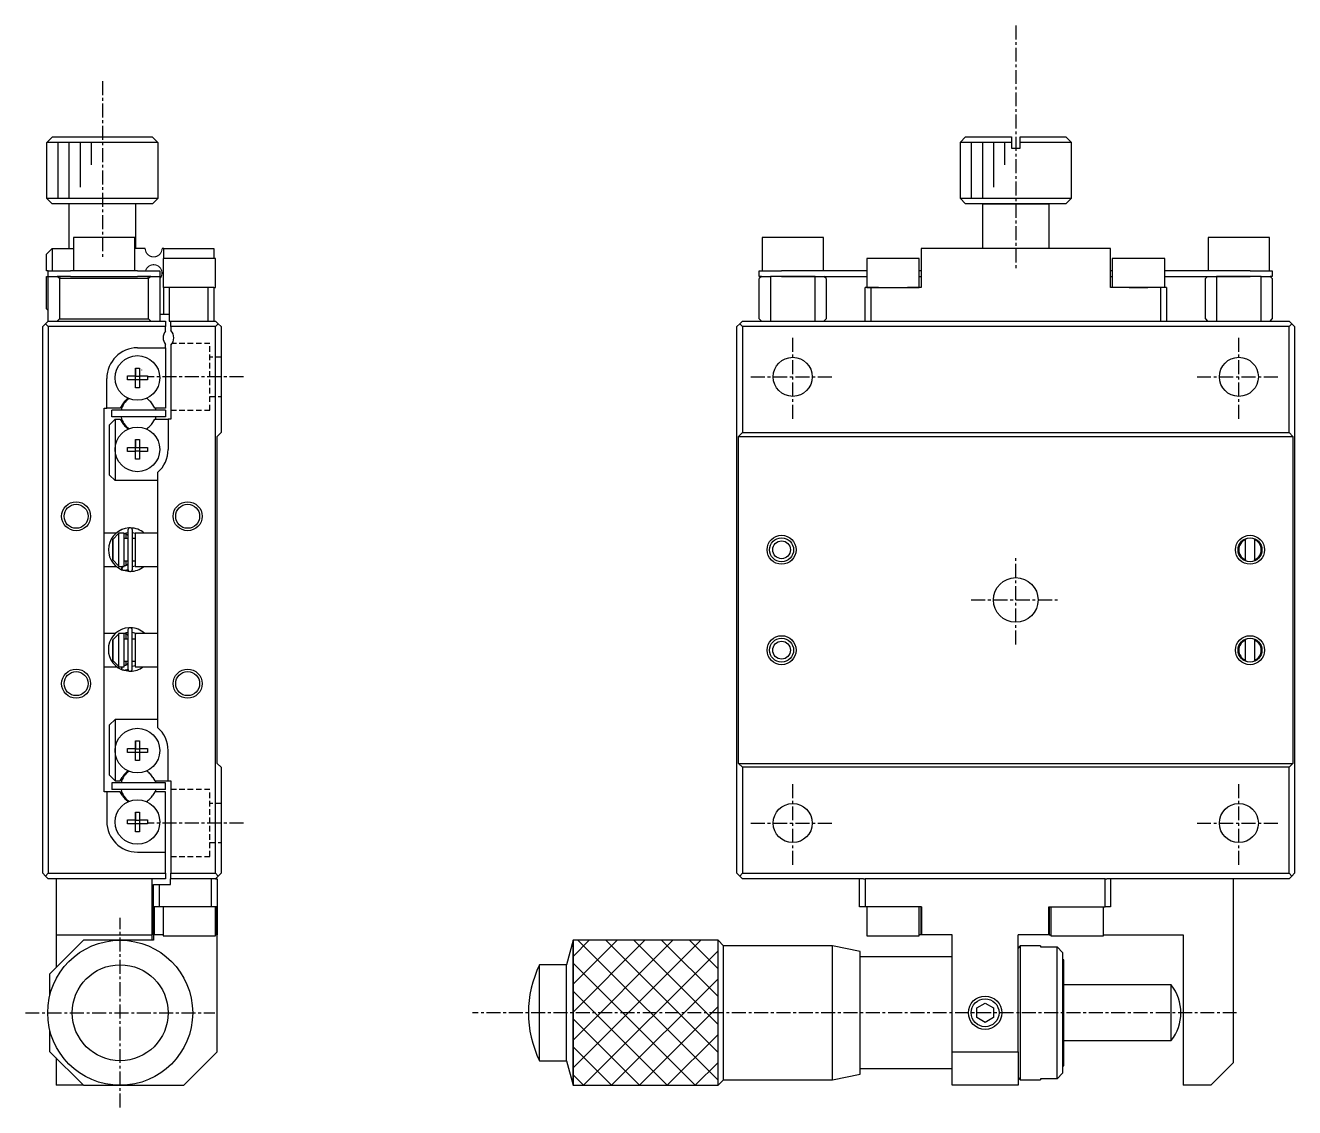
# Model space of a CAD drawing. Extents: x 10 to 350, y 10 to 236.
# Drawn here: x 236.5 to 350.3, y 105.5 to 202.5 of the extents above; entities that cross this region are included whole.
import ezdxf

# ---------------------------------------------------------------- set-up
doc = ezdxf.new("R2010")
doc.units = 0
doc.linetypes.add('CENTER', pattern=[2, 1.25, -0.25, 0.25, -0.25])
doc.linetypes.add('DASHED', pattern=[0.75, 0.5, -0.25])
doc.layers.get('0').update_dxf_attribs({"linetype": 'CONTINUOUS'})
doc.layers.add('CENTER', color=1, linetype='CENTER')

msp = doc.modelspace()

# ---------------------------------------------------------------- linework, layer by layer
at = {"color": 7, "linetype": 'CONTINUOUS'}
for p, q in [((238.366026, 192), (238.867813, 192.5)), ((238.867813, 192.5), (247.832187, 192.5)), ((247.832187, 192.5), (248.333974, 192)), ((320.755074, 192.5), (320.255074, 192)), ((320.755074, 192.5), (324.855074, 192.5)), ((324.855074, 192.5), (324.855074, 192)), ((325.655074, 192), (325.655074, 192.5)), ((325.655074, 192.5), (329.755074, 192.5)), ((330.255074, 192), (329.755074, 192.5)), ((238.35, 191.5), (238.366026, 191.5)), ((238.35, 191.5), (238.35, 187)), ((248.333974, 192), (238.366026, 192)), ((238.366026, 191.5), (238.366026, 192)), ((248.333974, 192), (248.333974, 191.5)), ((248.333974, 191.5), (248.35, 191.5)), ((248.35, 187), (248.35, 191.5)), ((320.255074, 192), (320.255074, 187)), ((324.855074, 192), (320.255074, 192)), ((324.855074, 192), (324.855074, 191.5)), ((324.855074, 191.5), (325.655074, 191.5)), ((325.655074, 191.5), (325.655074, 192)), ((330.255074, 192), (325.655074, 192)), ((330.255074, 187), (330.255074, 192)), ((238.35, 187), (248.35, 187)), ((238.35, 187), (238.85, 186.5)), ((247.85, 186.5), (248.35, 187)), ((320.255074, 187), (325.255074, 187)), ((320.255074, 187), (320.755074, 186.5)), ((325.255074, 187), (330.255074, 187)), ((329.755074, 186.5), (330.255074, 187)), ((247.85, 186.5), (238.85, 186.5)), ((240.35, 186.5), (240.35, 182.5)), ((246.35, 182.5), (246.35, 186.5)), ((322.255074, 186.5), (320.755074, 186.5)), ((325.255074, 186.5), (320.755074, 186.5)), ((328.255074, 186.5), (322.255074, 186.5)), ((322.255074, 186.5), (325.255074, 186.5)), ((322.255074, 186.5), (322.255074, 182.5)), ((329.755074, 186.5), (325.255074, 186.5)), ((325.255074, 186.5), (328.255074, 186.5)), ((329.755074, 186.5), (328.255074, 186.5)), ((328.255074, 182.5), (328.255074, 186.5)), ((246.25, 183.5), (240.75, 183.5)), ((240.75, 183.5), (240.75, 180.5)), ((246.25, 180.5), (246.25, 183.5)), ((305.255074, 183.5), (302.505074, 183.5)), ((302.505074, 183.5), (302.505074, 180.5)), ((308.005074, 183.5), (305.255074, 183.5)), ((308.005074, 180.5), (308.005074, 183.5)), ((345.255074, 183.5), (342.505074, 183.5)), ((342.505074, 183.5), (342.505074, 180.5)), ((348.005074, 183.5), (345.255074, 183.5)), ((348.005074, 180.5), (348.005074, 183.5)), ((238.85, 182.5), (238.35, 182)), ((238.85, 182.5), (238.85, 180.5)), ((238.85, 182.5), (240.75, 182.5)), ((247.2, 182.5), (246.25, 182.5)), ((248.85, 182.5), (248.7, 182.5)), ((248.85, 182.5), (253.35, 182.5)), ((248.85, 181.6), (248.85, 182.5)), ((253.35, 182.5), (253.35, 181.6)), ((324.005074, 182.5), (316.755074, 182.5)), ((316.755074, 182.5), (316.755074, 179)), ((326.505074, 182.5), (324.005074, 182.5)), ((333.755074, 182.5), (326.505074, 182.5)), ((333.755074, 179), (333.755074, 182.5)), ((238.35, 180.5), (238.35, 182)), ((253.5, 181.6), (248.8, 181.6)), ((248.8, 181.6), (248.8, 179)), ((253.5, 179), (253.5, 181.6)), ((314.255074, 181.6), (311.905074, 181.6)), ((311.905074, 181.6), (311.905074, 179)), ((316.605074, 181.6), (314.255074, 181.6)), ((316.605074, 179), (316.605074, 181.6)), ((336.255074, 181.6), (333.905074, 181.6)), ((333.905074, 181.6), (333.905074, 179)), ((338.605074, 181.6), (336.255074, 181.6)), ((338.605074, 179), (338.605074, 181.6)), ((238.5, 180.5), (238.35, 180.5)), ((238.35, 177.1), (238.35, 180)), ((238.35, 180), (238.5, 180)), ((238.5, 180), (238.5, 180.5)), ((238.5, 180.5), (240.5, 180.5)), ((238.5, 176), (238.5, 180)), ((238.5, 180), (239.3, 180)), ((239.5, 179.8), (239.3, 180)), ((239.3, 180), (239.62822, 180)), ((239.62822, 180), (239.3, 180)), ((240.5, 180), (239.62822, 180)), ((246.5, 180.5), (240.5, 180.5)), ((240.5, 180), (246.5, 180)), ((246.5, 180.5), (248.5, 180.5)), ((247.37178, 180), (246.5, 180)), ((247.7, 180), (247.37178, 180)), ((247.37178, 180), (247.7, 180)), ((247.7, 180), (247.5, 179.8)), ((247.7, 180), (248.5, 180)), ((248.5, 180.5), (248.5, 180)), ((248.5, 180), (248.5, 176)), ((302.255074, 180), (302.255074, 180.5)), ((302.255074, 180.5), (304.255074, 180.5)), ((302.455074, 180), (302.255074, 179.8)), ((302.455074, 180), (302.255074, 180)), ((302.455074, 180), (303.255074, 180)), ((303.255074, 180), (303.255074, 176)), ((304.255074, 180), (303.255074, 180)), ((304.255074, 180), (303.255074, 180)), ((311.905074, 180.5), (304.255074, 180.5)), ((307.255074, 180), (304.255074, 180)), ((304.255074, 180), (307.255074, 180)), ((307.255074, 176), (307.255074, 180)), ((307.255074, 180), (311.905074, 180)), ((308.255074, 179.8), (308.055074, 180)), ((316.755074, 180.5), (316.605074, 180.5)), ((316.605074, 180), (316.755074, 180)), ((333.905074, 180.5), (333.755074, 180.5)), ((333.755074, 180), (333.905074, 180)), ((346.255074, 180.5), (338.605074, 180.5)), ((338.605074, 180), (343.255074, 180)), ((342.455074, 180), (342.255074, 179.8)), ((343.255074, 180), (343.255074, 176)), ((346.255074, 180), (343.255074, 180)), ((343.255074, 180), (346.255074, 180)), ((346.255074, 180.5), (348.255074, 180.5)), ((347.255074, 180), (346.255074, 180)), ((347.255074, 180), (346.255074, 180)), ((347.255074, 176), (347.255074, 180)), ((347.255074, 180), (348.055074, 180)), ((348.255074, 179.8), (348.055074, 180)), ((348.255074, 180), (348.055074, 180)), ((348.255074, 180.5), (348.255074, 180)), ((239.5, 179.8), (239.5, 176.2)), ((247.5, 179.8), (239.5, 179.8)), ((247.5, 176.2), (247.5, 179.8)), ((248.8, 179), (248.85, 179)), ((248.85, 176.6), (248.85, 179)), ((249.35, 179), (248.85, 179)), ((249.35, 179), (249.35, 176.6)), ((252.85, 179), (249.35, 179)), ((252.85, 176), (252.85, 179)), ((253.35, 179), (252.85, 179)), ((253.35, 179), (253.5, 179)), ((253.35, 179), (253.35, 176)), ((302.255074, 176.2), (302.255074, 179.8)), ((308.255074, 179.8), (308.255074, 176.2)), ((311.755074, 176), (311.755074, 179)), ((312.255074, 179), (311.755074, 179)), ((311.905074, 179), (316.605074, 179)), ((312.255074, 179), (312.255074, 176)), ((312.955074, 179), (312.255074, 179)), ((314.255074, 179), (315.08121, 179)), ((316.755074, 179), (315.555074, 179)), ((338.605074, 179), (333.755074, 179)), ((335.428938, 179), (336.255074, 179)), ((336.255074, 179), (337.08121, 179)), ((338.255074, 179), (337.555074, 179)), ((338.255074, 176), (338.255074, 179)), ((338.755074, 179), (338.255074, 179)), ((338.755074, 179), (338.755074, 176)), ((342.255074, 176.2), (342.255074, 179.8)), ((348.255074, 179.8), (348.255074, 176.2)), ((238.35, 177.1), (238.5, 176.95)), ((248.85, 176.6), (248.5, 176.6)), ((249.35, 176.6), (248.85, 176.6)), ((249.35, 176.6), (249.35, 176)), ((238.25, 175.75), (238, 175.5)), ((238, 126.5), (238, 175.5)), ((238.25, 175.75), (238.5, 176)), ((238.5, 175.5), (238.25, 175.75)), ((238.5, 176), (249, 176)), ((249, 175.5), (238.5, 175.5)), ((238.5, 175.5), (238.5, 126.5)), ((239.3, 176), (239.5, 176.2)), ((239.5, 176.2), (247.5, 176.2)), ((247.5, 176.2), (247.7, 176)), ((249, 176), (249, 175.5)), ((249, 175.1), (249, 175.5)), ((249.35, 176), (249.5, 176)), ((249.5, 176), (253.5, 176)), ((249.5, 175.5), (249.5, 176)), ((249.5, 175.5), (249.5, 175.161438)), ((253.5, 175.5), (249.5, 175.5)), ((253.5, 176), (253.75, 175.75)), ((253.75, 175.75), (253.5, 175.5)), ((253.5, 126.5), (253.5, 175.5)), ((254, 175.5), (253.75, 175.75)), ((254, 175.5), (254, 166)), ((300.505074, 175.75), (300.255074, 175.5)), ((300.255074, 126.5), (300.255074, 175.5)), ((300.755074, 176), (300.505074, 175.75)), ((300.755074, 175.5), (300.505074, 175.75)), ((300.755074, 176), (349.755074, 176)), ((300.755074, 175.5), (300.755074, 166)), ((349.755074, 175.5), (300.755074, 175.5)), ((302.255074, 176.2), (302.455074, 176)), ((308.055074, 176), (308.255074, 176.2)), ((342.255074, 176.2), (342.455074, 176)), ((348.055074, 176), (348.255074, 176.2)), ((350.005074, 175.75), (349.755074, 176)), ((350.005074, 175.75), (349.755074, 175.5)), ((349.755074, 166), (349.755074, 175.5)), ((350.255074, 175.5), (350.005074, 175.75)), ((350.255074, 175.5), (350.255074, 126.5)), ((246.5, 173.6), (249, 173.6)), ((249, 173.6), (249, 173.9)), ((249, 173.6), (249, 168.2)), ((249.5, 173.838562), (249.5, 167.2)), ((243.75, 168.2), (243.75, 170.85)), ((245.613639, 170.72), (245.613639, 171.08)), ((245.613639, 171.08), (246.32, 171.08)), ((246.32, 170.72), (245.613639, 170.72)), ((246.32, 171.786361), (246.68, 171.786361)), ((246.32, 171.08), (246.32, 171.786361)), ((246.32, 171.786361), (246.32, 171.08)), ((246.330372, 171.069628), (246.32, 171.08)), ((246.330372, 170.730372), (246.32, 170.72)), ((246.32, 170.013639), (246.32, 170.72)), ((246.32, 170.013639), (246.32, 170.72)), ((246.330372, 171.069628), (246.669628, 171.069628)), ((246.330372, 170.730372), (246.330372, 171.069628)), ((246.669628, 170.730372), (246.330372, 170.730372)), ((246.669628, 171.069628), (246.68, 171.08)), ((246.669628, 171.069628), (246.669628, 170.730372)), ((246.669628, 170.730372), (246.68, 170.72)), ((246.68, 171.786361), (246.68, 171.08)), ((246.68, 171.08), (247.386361, 171.08)), ((246.68, 170.72), (246.68, 170.013639)), ((247.386361, 170.72), (246.68, 170.72)), ((247.386361, 171.08), (247.386361, 170.72)), ((246.68, 170.013639), (246.32, 170.013639)), ((245.125185, 168.49375), (244.955588, 168.2)), ((248.044412, 168.2), (247.874815, 168.49375)), ((243.5, 168.2), (243.75, 168.2)), ((243.5, 166), (243.5, 168.2)), ((244.955588, 168.2), (243.75, 168.2)), ((244.2, 167.4), (244.2, 168)), ((249, 168), (244.2, 168)), ((249, 167.4), (244.2, 167.4)), ((249, 168.2), (248.044412, 168.2)), ((249, 168), (249, 167.4)), ((244, 166.7), (244.5, 167.2)), ((244, 162.2), (244, 166.7)), ((244.5, 167.2), (244.5, 164.5)), ((244.5, 167.2), (244.955588, 167.2)), ((244.955588, 167.2), (245.125185, 166.90625)), ((247.874815, 166.90625), (248.044412, 167.2)), ((248.044412, 167.2), (249.25, 167.2)), ((249.25, 167.2), (249.25, 164.5)), ((249.5, 167.2), (249.25, 167.2)), ((243.5, 133.8), (243.5, 166)), ((246.32, 165.386361), (246.68, 165.386361)), ((246.32, 164.68), (246.32, 165.386361)), ((246.32, 165.386361), (246.32, 164.68)), ((246.68, 165.386361), (246.68, 164.68)), ((253.65, 165.65), (254, 166)), ((253.65, 136.35), (253.65, 165.65)), ((300.405074, 165.65), (300.755074, 166)), ((300.405074, 136.35), (300.405074, 165.65)), ((300.405074, 165.65), (350.105074, 165.65)), ((300.755074, 166), (349.755074, 166)), ((349.755074, 166), (350.105074, 165.65)), ((350.105074, 165.65), (350.105074, 136.35)), ((244.5, 164.5), (244.5, 161.7)), ((245.613639, 164.32), (245.613639, 164.68)), ((245.613639, 164.68), (246.32, 164.68)), ((246.32, 164.32), (245.613639, 164.32)), ((246.330372, 164.669628), (246.32, 164.68)), ((246.330372, 164.330372), (246.32, 164.32)), ((246.32, 163.613639), (246.32, 164.32)), ((246.32, 163.613639), (246.32, 164.32)), ((246.330372, 164.669628), (246.669628, 164.669628)), ((246.330372, 164.330372), (246.330372, 164.669628)), ((246.669628, 164.330372), (246.330372, 164.330372)), ((246.669628, 164.669628), (246.68, 164.68)), ((246.669628, 164.669628), (246.669628, 164.330372)), ((246.669628, 164.330372), (246.68, 164.32)), ((246.68, 164.68), (247.386361, 164.68)), ((246.68, 164.32), (246.68, 163.613639)), ((247.386361, 164.32), (246.68, 164.32)), ((247.386361, 164.68), (247.386361, 164.32)), ((246.68, 163.613639), (246.32, 163.613639)), ((244.5, 161.7), (244, 162.2)), ((248.3, 161.7), (244.5, 161.7)), ((248.3, 162.420938), (248.3, 139.579062)), ((245.081276, 157.300011), (245.071022, 157.295589)), ((245.133503, 157.320889), (245.080836, 157.300863)), ((245.64785, 157.258046), (245.64785, 153.758046)), ((245.82591, 157.45682), (245.725286, 157.453193)), ((246.04785, 153.758046), (246.04785, 157.258046)), ((244.593875, 157), (243.5, 157)), ((244.3, 156.416515), (244.8, 156.945683)), ((244.3, 154.583485), (244.3, 156.416515)), ((244.3, 156.416515), (244.3, 154.583485)), ((244.594713, 157), (244.594607, 157)), ((244.595061, 157), (244.594958, 157)), ((244.8, 157), (244.8, 156.945683)), ((245.3, 157), (244.8, 157)), ((244.8, 156.945683), (244.8, 154.054317)), ((245.29982, 156.9586), (245.647848, 157.046046)), ((245.299986, 156.951748), (245.309771, 156.953375)), ((245.3, 154), (245.3, 157)), ((245.64785, 156.5), (245.3, 156.5)), ((245.309771, 156.953375), (245.324492, 156.955181)), ((245.324492, 156.955181), (245.33929, 156.956234)), ((245.33929, 156.956234), (245.354125, 156.956529)), ((245.354125, 156.956529), (245.368959, 156.956065)), ((245.368959, 156.956065), (245.383752, 156.954845)), ((245.383752, 156.954845), (245.398464, 156.95287)), ((245.398464, 156.95287), (245.413057, 156.950146)), ((245.413057, 156.950146), (245.427492, 156.946682)), ((245.427492, 156.946682), (245.441731, 156.942488)), ((245.441731, 156.942488), (245.455738, 156.937575)), ((245.455738, 156.937575), (245.469476, 156.931959)), ((245.469476, 156.931959), (245.48291, 156.925654)), ((245.48291, 156.925654), (245.496006, 156.91868)), ((245.496006, 156.91868), (245.508731, 156.911056)), ((245.5, 156.5), (245.5, 156.91675)), ((245.508731, 156.911056), (245.521054, 156.902803)), ((245.521054, 156.902803), (245.532945, 156.893943)), ((245.532945, 156.893943), (245.544375, 156.884502)), ((245.544375, 156.884502), (245.555316, 156.874505)), ((245.555316, 156.874505), (245.565744, 156.863978)), ((245.565744, 156.863978), (245.575634, 156.852949)), ((245.575634, 156.852949), (245.584964, 156.841446)), ((245.584964, 156.841446), (245.593711, 156.8295)), ((245.593711, 156.8295), (245.601858, 156.81714)), ((245.601858, 156.81714), (245.609386, 156.804398)), ((245.609386, 156.804398), (245.616278, 156.791305)), ((245.616278, 156.791305), (245.622521, 156.777893)), ((245.622521, 156.777893), (245.628099, 156.764195)), ((245.628099, 156.764195), (245.633003, 156.750245)), ((245.633003, 156.750245), (245.63722, 156.736075)), ((245.63722, 156.736075), (245.640744, 156.721719)), ((245.640744, 156.721719), (245.643566, 156.707212)), ((245.643566, 156.707212), (245.64568, 156.692588)), ((245.64568, 156.692588), (245.647084, 156.677881)), ((245.647084, 156.677881), (245.647773, 156.663126)), ((245.647773, 156.663126), (245.64785, 156.656435)), ((246.3, 156.5), (246.04785, 156.5)), ((246.047852, 157.045727), (246.300113, 156.991421)), ((246.3, 157), (246.3, 156.5)), ((246.3, 157), (246.3, 154)), ((248.3, 157), (246.3, 157)), ((246.3, 156.5), (246.3, 154.5)), ((246.3, 156.5), (246.3, 154.5)), ((345.855074, 156.498389), (345.855074, 156.416515)), ((345.855074, 154.583485), (345.855074, 156.416515)), ((346.655074, 156.416515), (346.655074, 156.498389)), ((346.655074, 156.416515), (346.655074, 154.583485)), ((243.5, 154), (244.61334, 154)), ((244.8, 154.054317), (244.3, 154.583485)), ((244.8, 154.054317), (244.8, 154)), ((244.8, 154), (245.3, 154)), ((245.071964, 153.720038), (245.141641, 153.948326)), ((245.077502, 153.731062), (245.077295, 153.725665)), ((245.077295, 153.725665), (245.077596, 153.72134)), ((245.078215, 153.737495), (245.077502, 153.731062)), ((245.077596, 153.72134), (245.07806, 153.719125)), ((245.07806, 153.719125), (245.080836, 153.71523)), ((245.079429, 153.744927), (245.078215, 153.737495)), ((245.081137, 153.75331), (245.079429, 153.744927)), ((245.080836, 153.71523), (245.111226, 153.703076)), ((245.083329, 153.762594), (245.081137, 153.75331)), ((245.085992, 153.77272), (245.083329, 153.762594)), ((245.089107, 153.783627), (245.085992, 153.77272)), ((245.092657, 153.795247), (245.089107, 153.783627)), ((245.09662, 153.807508), (245.092657, 153.795247)), ((245.100971, 153.820335), (245.09662, 153.807508)), ((245.105682, 153.833648), (245.100971, 153.820335)), ((245.110726, 153.847365), (245.105682, 153.833648)), ((245.116071, 153.861401), (245.110726, 153.847365)), ((245.111226, 153.703076), (245.143887, 153.691823)), ((245.121684, 153.875671), (245.116071, 153.861401)), ((245.12753, 153.890085), (245.121684, 153.875671)), ((245.133573, 153.904556), (245.12753, 153.890085)), ((245.132831, 153.694965), (245.820526, 153.559366)), ((245.139776, 153.918992), (245.133573, 153.904556)), ((245.146101, 153.933306), (245.139776, 153.918992)), ((245.141641, 153.948326), (245.167079, 154.000012)), ((245.143887, 153.691823), (245.17706, 153.682218)), ((245.152508, 153.947409), (245.146101, 153.933306)), ((245.158958, 153.961214), (245.152508, 153.947409)), ((245.165412, 153.974635), (245.158958, 153.961214)), ((245.171828, 153.987591), (245.165412, 153.974635)), ((245.178169, 154), (245.171828, 153.987591)), ((245.17706, 153.682218), (245.210661, 153.674284)), ((245.210661, 153.674284), (245.244608, 153.66804)), ((245.244608, 153.66804), (245.278819, 153.663501)), ((245.278819, 153.663501), (245.313209, 153.660677)), ((245.303514, 154.063718), (245.299988, 154.064344)), ((245.3, 154.5), (245.64785, 154.5)), ((245.318204, 154.06159), (245.303514, 154.063718)), ((245.313209, 153.660677), (245.347695, 153.659576)), ((245.332982, 154.060215), (245.318204, 154.06159)), ((245.347807, 154.059597), (245.332982, 154.060215)), ((245.347695, 153.659576), (245.382191, 153.660199)), ((245.362643, 154.059737), (245.347807, 154.059597)), ((245.377448, 154.060635), (245.362643, 154.059737)), ((245.392184, 154.062287), (245.377448, 154.060635)), ((245.382191, 153.660199), (245.416614, 153.662545)), ((245.406812, 154.064687), (245.392184, 154.062287)), ((245.421294, 154.067828), (245.406812, 154.064687)), ((245.416614, 153.662545), (245.45088, 153.666608)), ((245.435594, 154.071701), (245.421294, 154.067828)), ((245.449673, 154.076292), (245.435594, 154.071701)), ((245.463496, 154.08159), (245.449673, 154.076292)), ((245.45088, 153.666608), (245.484904, 153.672378)), ((245.47703, 154.087577), (245.463496, 154.08159)), ((245.490239, 154.094237), (245.47703, 154.087577)), ((245.484904, 153.672378), (245.518605, 153.679842)), ((245.503093, 154.101551), (245.490239, 154.094237)), ((245.5, 154.099781), (245.5, 154.5)), ((245.515559, 154.109499), (245.503093, 154.101551)), ((245.527608, 154.118058), (245.515559, 154.109499)), ((245.518605, 153.679842), (245.551899, 153.68898)), ((245.539211, 154.127206), (245.527608, 154.118058)), ((245.550342, 154.136918), (245.539211, 154.127206)), ((245.560974, 154.147169), (245.550342, 154.136918)), ((245.551899, 153.68898), (245.584704, 153.699772)), ((245.571083, 154.157932), (245.560974, 154.147169)), ((245.580647, 154.16918), (245.571083, 154.157932)), ((245.589644, 154.180883), (245.580647, 154.16918)), ((245.584704, 153.699772), (245.616942, 153.712191)), ((245.598053, 154.193014), (245.589644, 154.180883)), ((245.605857, 154.205542), (245.598053, 154.193014)), ((245.613037, 154.218437), (245.605857, 154.205542)), ((245.61958, 154.231667), (245.613037, 154.218437)), ((245.616942, 153.712191), (245.648531, 153.726208)), ((245.625469, 154.2452), (245.61958, 154.231667)), ((245.630693, 154.259005), (245.625469, 154.2452)), ((245.635239, 154.273048), (245.630693, 154.259005)), ((245.639099, 154.287296), (245.635239, 154.273048)), ((245.642263, 154.301717), (245.639099, 154.287296)), ((245.644725, 154.316275), (245.642263, 154.301717)), ((245.646479, 154.330937), (245.644725, 154.316275)), ((245.647521, 154.345668), (245.646479, 154.330937)), ((245.64785, 154.359658), (245.647521, 154.345668)), ((245.648531, 153.726208), (245.650289, 153.727044)), ((246.04785, 154.5), (246.3, 154.5)), ((246.300134, 154.024813), (246.047877, 153.970065)), ((246.3, 154.5), (246.3, 154)), ((246.3, 154), (248.3, 154)), ((345.855074, 154.583485), (345.855074, 154.501611)), ((346.655074, 154.501611), (346.655074, 154.583485)), ((244.517361, 148), (243.5, 148)), ((244.8, 148), (244.8, 147.945683)), ((245.3, 148), (244.8, 148)), ((245.070537, 148.358054), (245.017626, 148.334468)), ((245.122763, 148.378932), (245.070097, 148.358905)), ((245.247174, 148.000113), (245.295054, 148.018886)), ((245.251124, 148.000079), (245.299754, 148.011524)), ((245.295054, 148.018886), (245.637109, 148.104088)), ((245.299754, 148.011524), (245.313753, 148.013224)), ((245.432504, 148), (245.3, 148)), ((245.3, 145), (245.3, 148)), ((245.313753, 148.013224), (245.328551, 148.014276)), ((245.328551, 148.014276), (245.343386, 148.014572)), ((245.343386, 148.014572), (245.35822, 148.014108)), ((245.35822, 148.014108), (245.373012, 148.012887)), ((245.373012, 148.012887), (245.387725, 148.010912)), ((245.387725, 148.010912), (245.402317, 148.008189)), ((245.402317, 148.008189), (245.416752, 148.004725)), ((245.416752, 148.004725), (245.430992, 148.00053)), ((245.430992, 148.00053), (245.444999, 147.995618)), ((245.444999, 147.995618), (245.458737, 147.990001)), ((245.458737, 147.990001), (245.472171, 147.983697)), ((245.472171, 147.983697), (245.485267, 147.976723)), ((245.485267, 147.976723), (245.497992, 147.969098)), ((245.497992, 147.969098), (245.510315, 147.960845)), ((245.5, 147.5), (245.5, 147.967826)), ((245.510315, 147.960845), (245.522206, 147.951986)), ((245.522206, 147.951986), (245.533635, 147.942545)), ((245.63711, 148.316089), (245.63711, 144.816089)), ((245.815171, 148.514862), (245.714547, 148.511236)), ((246.03711, 144.816089), (246.03711, 148.316089)), ((246.037113, 148.10377), (246.332936, 148.035537)), ((246.3, 148), (246.3, 147.5)), ((246.3, 148), (246.3, 145)), ((248.3, 148), (246.3, 148)), ((246.332936, 148.035537), (246.427821, 148.000135)), ((244.3, 147.416515), (244.8, 147.945683)), ((244.3, 145.583485), (244.3, 147.416515)), ((244.3, 147.416515), (244.3, 145.583485)), ((244.8, 147.945683), (244.8, 145.054317)), ((245.63711, 147.5), (245.3, 147.5)), ((245.533635, 147.942545), (245.544577, 147.932548)), ((245.544577, 147.932548), (245.555005, 147.922021)), ((245.555005, 147.922021), (245.564895, 147.910992)), ((245.564895, 147.910992), (245.574224, 147.899489)), ((245.574224, 147.899489), (245.582972, 147.887543)), ((245.582972, 147.887543), (245.591119, 147.875183)), ((245.591119, 147.875183), (245.598647, 147.862441)), ((245.598647, 147.862441), (245.605539, 147.849347)), ((245.605539, 147.849347), (245.611781, 147.835936)), ((245.611781, 147.835936), (245.61736, 147.822238)), ((245.61736, 147.822238), (245.622263, 147.808287)), ((245.622263, 147.808287), (245.626481, 147.794117)), ((245.626481, 147.794117), (245.630005, 147.779762)), ((245.630005, 147.779762), (245.632826, 147.765255)), ((245.632826, 147.765255), (245.634941, 147.750631)), ((245.634941, 147.750631), (245.636344, 147.735924)), ((245.636344, 147.735924), (245.637034, 147.721168)), ((245.637034, 147.721168), (245.63711, 147.714478)), ((246.3, 147.5), (246.03711, 147.5)), ((246.3, 147.5), (246.3, 145.5)), ((246.3, 147.5), (246.3, 145.5)), ((345.855074, 147.498389), (345.855074, 147.416515)), ((345.855074, 145.583485), (345.855074, 147.416515)), ((346.655074, 147.416515), (346.655074, 147.498389)), ((346.655074, 147.416515), (346.655074, 145.583485)), ((243.5, 145), (244.677136, 145)), ((244.8, 145.054317), (244.3, 145.583485)), ((244.67718, 145), (244.677391, 145)), ((244.678294, 145), (244.678582, 145)), ((244.8, 145.054317), (244.8, 145)), ((244.8, 145), (245.3, 145)), ((245.061226, 144.778084), (245.128009, 145.000003)), ((245.066733, 144.788708), (245.066559, 144.783469)), ((245.066559, 144.783469), (245.066875, 144.779264)), ((245.067395, 144.79495), (245.066733, 144.788708)), ((245.066875, 144.779264), (245.067321, 144.777167)), ((245.067321, 144.777167), (245.070097, 144.773273)), ((245.068542, 144.802159), (245.067395, 144.79495)), ((245.070166, 144.81029), (245.068542, 144.802159)), ((245.070097, 144.773273), (245.100487, 144.761119)), ((245.072258, 144.819296), (245.070166, 144.81029)), ((245.074805, 144.829124), (245.072258, 144.819296)), ((245.077793, 144.839713), (245.074805, 144.829124)), ((245.081203, 144.851002), (245.077793, 144.839713)), ((245.085015, 144.862924), (245.081203, 144.851002)), ((245.089207, 144.875406), (245.085015, 144.862924)), ((245.093753, 144.888376), (245.089207, 144.875406)), ((245.098626, 144.901755), (245.093753, 144.888376)), ((245.103798, 144.915464), (245.098626, 144.901755)), ((245.100487, 144.761119), (245.133148, 144.749866)), ((245.109238, 144.929421), (245.103798, 144.915464)), ((245.114912, 144.943544), (245.109238, 144.929421)), ((245.120789, 144.957747), (245.114912, 144.943544)), ((245.126831, 144.971948), (245.120789, 144.957747)), ((245.122092, 144.753008), (245.809787, 144.617408)), ((245.133004, 144.98606), (245.126831, 144.971948)), ((245.139271, 145), (245.133004, 144.98606)), ((245.133148, 144.749866), (245.16632, 144.74026)), ((245.16632, 144.74026), (245.199922, 144.732326)), ((245.199922, 144.732326), (245.233869, 144.726082)), ((245.233869, 144.726082), (245.26808, 144.721543)), ((245.26808, 144.721543), (245.30247, 144.71872)), ((245.307465, 145.119633), (245.299987, 145.12062)), ((245.3, 145.5), (245.63711, 145.5)), ((245.30247, 144.71872), (245.336955, 144.717619)), ((245.322242, 145.118258), (245.307465, 145.119633)), ((245.337068, 145.11764), (245.322242, 145.118258)), ((245.336955, 144.717619), (245.371452, 144.718242)), ((245.351903, 145.11778), (245.337068, 145.11764)), ((245.366709, 145.118678), (245.351903, 145.11778)), ((245.381445, 145.120329), (245.366709, 145.118678)), ((245.371452, 144.718242), (245.405875, 144.720588)), ((245.396073, 145.12273), (245.381445, 145.120329)), ((245.410555, 145.125871), (245.396073, 145.12273)), ((245.405875, 144.720588), (245.440141, 144.724651)), ((245.424854, 145.129743), (245.410555, 145.125871)), ((245.438934, 145.134335), (245.424854, 145.129743)), ((245.452757, 145.139632), (245.438934, 145.134335)), ((245.440141, 144.724651), (245.474165, 144.730421)), ((245.466291, 145.14562), (245.452757, 145.139632)), ((245.4795, 145.15228), (245.466291, 145.14562)), ((245.474165, 144.730421), (245.507866, 144.737884)), ((245.492354, 145.159594), (245.4795, 145.15228)), ((245.50482, 145.167542), (245.492354, 145.159594)), ((245.5, 145.164423), (245.5, 145.5)), ((245.516869, 145.176101), (245.50482, 145.167542)), ((245.507866, 144.737884), (245.54116, 144.747023)), ((245.528472, 145.185249), (245.516869, 145.176101)), ((245.539603, 145.194961), (245.528472, 145.185249)), ((245.550235, 145.205212), (245.539603, 145.194961)), ((245.54116, 144.747023), (245.573965, 144.757815)), ((245.560344, 145.215975), (245.550235, 145.205212)), ((245.569908, 145.227222), (245.560344, 145.215975)), ((245.578904, 145.238926), (245.569908, 145.227222)), ((245.573965, 144.757815), (245.606203, 144.770234)), ((245.587314, 145.251057), (245.578904, 145.238926)), ((245.595117, 145.263585), (245.587314, 145.251057)), ((245.602298, 145.27648), (245.595117, 145.263585)), ((245.60884, 145.289709), (245.602298, 145.27648)), ((245.606203, 144.770234), (245.637792, 144.784251)), ((245.61473, 145.303243), (245.60884, 145.289709)), ((245.619954, 145.317048), (245.61473, 145.303243)), ((245.6245, 145.331091), (245.619954, 145.317048)), ((245.62836, 145.345339), (245.6245, 145.331091)), ((245.631524, 145.359759), (245.62836, 145.345339)), ((245.633986, 145.374317), (245.631524, 145.359759)), ((245.63574, 145.38898), (245.633986, 145.374317)), ((245.636782, 145.403711), (245.63574, 145.38898)), ((245.63711, 145.4177), (245.636782, 145.403711)), ((245.637792, 144.784251), (245.63955, 144.785087)), ((246.03711, 145.5), (246.3, 145.5)), ((246.300152, 145.086187), (246.037138, 145.028108)), ((246.3, 145.5), (246.3, 145)), ((246.3, 145), (248.3, 145)), ((345.855074, 145.583485), (345.855074, 145.501611)), ((346.655074, 145.501611), (346.655074, 145.583485)), ((244, 139.8), (244.5, 140.3)), ((244.5, 140.3), (244.5, 137.5)), ((248.3, 140.3), (244.5, 140.3)), ((244, 135.3), (244, 139.8)), ((246.32, 138.386361), (246.68, 138.386361)), ((246.32, 137.68), (246.32, 138.386361)), ((246.32, 138.386361), (246.32, 137.68)), ((246.68, 138.386361), (246.68, 137.68)), ((244.5, 137.5), (244.5, 134.8)), ((245.613639, 137.32), (245.613639, 137.68)), ((245.613639, 137.68), (246.32, 137.68)), ((246.32, 137.32), (245.613639, 137.32)), ((246.330372, 137.669628), (246.32, 137.68)), ((246.330372, 137.330372), (246.32, 137.32)), ((246.32, 136.613639), (246.32, 137.32)), ((246.32, 136.613639), (246.32, 137.32)), ((246.68, 136.613639), (246.32, 136.613639)), ((246.330372, 137.669628), (246.669628, 137.669628)), ((246.330372, 137.330372), (246.330372, 137.669628)), ((246.669628, 137.330372), (246.330372, 137.330372)), ((246.669628, 137.669628), (246.68, 137.68)), ((246.669628, 137.669628), (246.669628, 137.330372)), ((246.669628, 137.330372), (246.68, 137.32)), ((246.68, 137.68), (247.386361, 137.68)), ((246.68, 137.32), (246.68, 136.613639)), ((247.386361, 137.32), (246.68, 137.32)), ((247.386361, 137.68), (247.386361, 137.32)), ((249.25, 134.8), (249.25, 137.5)), ((254, 136), (253.65, 136.35)), ((254, 136), (254, 126.5)), ((300.755074, 136), (300.405074, 136.35)), ((300.405074, 136.35), (350.105074, 136.35)), ((300.755074, 136), (300.755074, 126.5)), ((349.755074, 136), (300.755074, 136)), ((350.105074, 136.35), (349.755074, 136)), ((349.755074, 126.5), (349.755074, 136)), ((244.5, 134.8), (244, 135.3)), ((244.2, 134.6), (244.2, 134)), ((249, 134.6), (244.2, 134.6)), ((244.5, 134.8), (244.955588, 134.8)), ((244.955588, 134.8), (245.125185, 135.09375)), ((247.874815, 135.09375), (248.044412, 134.8)), ((248.044412, 134.8), (249.25, 134.8)), ((249, 134), (249, 134.6)), ((249.25, 134.8), (249.5, 134.8)), ((249.5, 134.8), (249.5, 126.5)), ((243.75, 133.8), (243.5, 133.8)), ((243.75, 133.8), (243.75, 131.15)), ((244.955588, 133.8), (243.75, 133.8)), ((249, 134), (244.2, 134)), ((245.125185, 133.50625), (244.955588, 133.8)), ((248.044412, 133.8), (247.874815, 133.50625)), ((249, 133.8), (248.044412, 133.8)), ((249, 128.4), (249, 133.8)), ((245.613639, 130.92), (245.613639, 131.28)), ((245.613639, 131.28), (246.32, 131.28)), ((246.32, 130.92), (245.613639, 130.92)), ((246.32, 131.986361), (246.68, 131.986361)), ((246.32, 131.28), (246.32, 131.986361)), ((246.32, 131.986361), (246.32, 131.28)), ((246.330372, 131.269628), (246.32, 131.28)), ((246.330372, 130.930372), (246.32, 130.92)), ((246.32, 130.213639), (246.32, 130.92)), ((246.32, 130.213639), (246.32, 130.92)), ((246.330372, 131.269628), (246.669628, 131.269628)), ((246.330372, 130.930372), (246.330372, 131.269628)), ((246.669628, 130.930372), (246.330372, 130.930372)), ((246.669628, 131.269628), (246.68, 131.28)), ((246.669628, 131.269628), (246.669628, 130.930372)), ((246.669628, 130.930372), (246.68, 130.92)), ((246.68, 131.986361), (246.68, 131.28)), ((246.68, 131.28), (247.386361, 131.28)), ((246.68, 130.92), (246.68, 130.213639)), ((247.386361, 130.92), (246.68, 130.92)), ((247.386361, 131.28), (247.386361, 130.92)), ((246.68, 130.213639), (246.32, 130.213639)), ((246.5, 128.4), (249, 128.4)), ((249, 126.5), (249, 128.4)), ((238.25, 126.25), (238, 126.5)), ((238.25, 126.25), (238.5, 126.5)), ((238.5, 126.5), (249, 126.5)), ((249, 126.5), (249, 126)), ((249.5, 126.5), (253.5, 126.5)), ((249.5, 126), (249.5, 126.5)), ((253.5, 126.5), (253.75, 126.25)), ((253.75, 126.25), (254, 126.5)), ((300.255074, 126.5), (300.505074, 126.25)), ((300.505074, 126.25), (300.755074, 126.5)), ((300.755074, 126.5), (349.755074, 126.5)), ((349.755074, 126.5), (350.005074, 126.25)), ((350.005074, 126.25), (350.255074, 126.5)), ((238.5, 126), (238.25, 126.25)), ((249, 126), (238.5, 126)), ((239.2, 126), (239.2, 121)), ((247.8, 126), (247.8, 121)), ((247.95, 123.5), (247.95, 125.5)), ((247.95, 125.5), (248.45, 125.5)), ((248.45, 125.5), (248.45, 123.5)), ((248.45, 125.5), (249.45, 125.5)), ((249.45, 125.5), (249.45, 126)), ((249.5, 126), (249.45, 126)), ((253.5, 126), (249.5, 126)), ((253.15, 123.5), (253.15, 126)), ((253.75, 126.25), (253.5, 126)), ((253.5, 126), (253.65, 126)), ((253.65, 126), (253.65, 123.5)), ((300.505074, 126.25), (300.755074, 126)), ((311.605074, 126), (300.755074, 126)), ((311.255074, 123.5), (311.255074, 126)), ((311.605074, 126), (311.755074, 126)), ((311.755074, 126), (311.755074, 123.5)), ((333.255074, 126), (311.755074, 126)), ((333.255074, 123.5), (333.255074, 126)), ((333.255074, 126), (333.405074, 126)), ((349.755074, 126), (333.405074, 126)), ((333.755074, 126), (333.755074, 123.5)), ((344.755074, 126), (344.755074, 109.5)), ((349.755074, 126), (350.005074, 126.25)), ((248.45, 123.5), (247.95, 123.5)), ((247.95, 121), (247.95, 123.5)), ((247.990264, 123.5), (247.990264, 121)), ((253.15, 123.5), (248.45, 123.5)), ((248.8, 123.5), (248.8, 120.9)), ((253.65, 123.5), (253.15, 123.5)), ((253.5, 120.9), (253.5, 123.5)), ((253.580821, 121), (253.580821, 123.5)), ((253.65, 123.5), (253.65, 121)), ((311.755074, 123.5), (311.255074, 123.5)), ((316.802602, 123.5), (311.755074, 123.5)), ((311.905074, 123.5), (311.905074, 120.9)), ((316.605074, 120.9), (316.605074, 123.5)), ((316.773229, 121), (316.773229, 123.5)), ((316.802602, 123.5), (316.802602, 121)), ((328.207546, 123.5), (333.255074, 123.5)), ((328.207546, 121), (328.207546, 123.5)), ((328.236919, 123.5), (328.236919, 121)), ((328.405074, 123.5), (328.405074, 120.9)), ((333.105074, 120.9), (333.105074, 123.5)), ((333.755074, 123.5), (333.255074, 123.5)), ((239.2, 121), (247.8, 121)), ((239.2, 121), (239.2, 118.05)), ((247.8, 121), (247.8, 120.5)), ((247.990264, 121), (247.95, 121)), ((247.95, 121), (247.95, 120.5)), ((248.8, 121), (247.990264, 121)), ((248.8, 120.9), (253.5, 120.9)), ((253.580821, 121), (253.5, 121)), ((253.65, 121), (253.580821, 121)), ((253.65, 110.5), (253.65, 121)), ((311.905074, 120.9), (316.605074, 120.9)), ((316.773229, 121), (316.605074, 121)), ((316.802602, 121), (316.773229, 121)), ((319.555074, 121), (316.802602, 121)), ((319.555074, 110.5), (319.555074, 121)), ((328.207546, 121), (325.455074, 121)), ((325.455074, 110.5), (325.455074, 121)), ((328.236919, 121), (328.207546, 121)), ((328.236919, 121), (328.405074, 121)), ((328.405074, 120.9), (333.105074, 120.9)), ((333.105074, 121), (340.255074, 121)), ((340.255074, 121), (340.255074, 107.5)), ((241.65, 120.5), (238.65, 117.5)), ((244.95, 120.5), (241.65, 120.5)), ((247.95, 120.5), (244.95, 120.5)), ((285.555067, 120.499999), (284.965579, 118.3)), ((285.555067, 114.000046), (285.555067, 120.499999)), ((298.555068, 120.499999), (285.555067, 120.499999)), ((285.555067, 120.499999), (285.555067, 107.500001)), ((299.05507, 119.999996), (298.555068, 120.499999)), ((298.555068, 107.500001), (298.555068, 120.499999)), ((299.05507, 114.000043), (299.05507, 119.999996)), ((308.805075, 119.999996), (299.05507, 119.999996)), ((308.805075, 114.000043), (308.805075, 119.999996)), ((311.305074, 119.499997), (308.805075, 119.999996)), ((311.305074, 114.000039), (311.305074, 119.499997)), ((325.655074, 120), (325.455074, 119.8)), ((327.455074, 120), (325.655074, 120)), ((325.655074, 120), (325.655074, 108)), ((327.455074, 120), (327.455074, 119.91608)), ((327.455074, 119.91608), (328.955074, 119.91608)), ((328.955074, 108.08392), (328.955074, 119.91608)), ((328.955074, 119.91608), (329.455074, 119.408327)), ((319.555074, 119), (311.305074, 119)), ((329.455074, 119.408327), (329.455074, 108.591673)), ((329.555074, 118.75), (329.455074, 118.75)), ((329.555074, 118.381233), (329.555074, 118.75)), ((329.555074, 109.618767), (329.555074, 118.381233)), ((238.65, 115.599996), (238.65, 117.5)), ((282.555068, 114.000031), (282.555068, 118.3)), ((284.965579, 118.3), (282.555068, 118.3)), ((284.965579, 114.000031), (284.965579, 118.3)), ((339.177565, 116.499996), (329.555074, 116.499996)), ((339.177565, 114.000018), (339.177565, 116.499996)), ((282.555068, 109.7), (282.555068, 114.000031)), ((284.965579, 109.7), (284.965579, 114.000031)), ((298.555068, 107.500001), (298.555068, 114.000046)), ((299.05507, 108.000004), (299.05507, 114.000043)), ((308.805075, 108.000004), (308.805075, 114.000043)), ((311.305074, 108.500003), (311.305074, 114.000039)), ((321.755074, 114.433013), (322.505074, 114.866025)), ((321.755074, 113.566987), (321.755074, 114.433013)), ((322.505074, 114.866025), (323.255074, 114.433013)), ((323.255074, 114.433013), (323.255074, 113.566987)), ((339.177565, 111.500004), (339.177565, 114.000018)), ((322.505074, 113.133975), (321.755074, 113.566987)), ((323.255074, 113.566987), (322.505074, 113.133975)), ((238.65, 110.5), (238.65, 112.400004)), ((238.65, 110.5), (241.65, 107.5)), ((250.65, 107.5), (253.65, 110.5)), ((319.555074, 110.5), (325.455074, 110.5)), ((319.555074, 107.5), (319.555074, 110.5)), ((325.455074, 110.5), (325.455074, 107.5)), ((329.555074, 111.500004), (339.177565, 111.500004)), ((239.2, 109.95), (239.2, 107.5)), ((282.555068, 109.7), (284.965579, 109.7)), ((284.965579, 109.7), (285.555067, 107.500001)), ((329.555074, 109.25), (329.555074, 109.618767)), ((342.755074, 107.5), (344.755074, 109.5)), ((308.805075, 108.000004), (311.305074, 108.500003)), ((311.305074, 109), (319.555074, 109)), ((325.455074, 108.2), (325.655074, 108)), ((329.455074, 108.591673), (328.955074, 108.08392)), ((329.455074, 109.25), (329.555074, 109.25)), ((241.65, 107.5), (239.2, 107.5)), ((241.65, 107.5), (244.95, 107.5)), ((244.95, 107.5), (250.65, 107.5)), ((285.555067, 107.500001), (298.555068, 107.500001)), ((298.555068, 107.500001), (299.05507, 108.000004)), ((299.05507, 108.000004), (308.805075, 108.000004)), ((325.455074, 107.5), (319.555074, 107.5)), ((325.655074, 108), (327.455074, 108)), ((328.955074, 108.08392), (327.455074, 108.08392)), ((327.455074, 108.08392), (327.455074, 108)), ((342.755074, 107.5), (340.255074, 107.5))]:
    msp.add_line(p, q, dxfattribs=at)
at = {"color": 3, "linetype": 'CONTINUOUS'}
for p, q in [((239.35, 192), (239.35, 187)), ((240.35, 192), (240.35, 187)), ((241.35, 192), (241.35, 188)), ((242.35, 192), (242.35, 190)), ((321.255074, 192), (321.255074, 187)), ((322.255074, 192), (322.255074, 187)), ((323.255074, 192), (323.255074, 188)), ((324.255074, 192), (324.255074, 190)), ((242.25, 176), (244.75, 176)), ((246.863296, 171.612752), (246.869873, 171.609362)), ((244.75, 126), (242.25, 126)), ((298.555068, 120.499999), (285.555067, 120.499999)), ((285.555067, 119.055067), (286.999999, 120.499999)), ((285.555067, 116.555067), (289.499999, 120.499999)), ((285.555067, 114.055067), (291.999999, 120.499999)), ((285.555067, 111.555067), (294.499999, 120.499999)), ((285.555067, 109.055067), (296.999999, 120.499999)), ((286.000001, 120.499999), (298.555068, 107.944932)), ((286.500001, 107.500001), (298.555068, 119.555068)), ((288.500001, 120.499999), (298.555068, 110.444932)), ((291.000001, 120.499999), (298.555068, 112.944932)), ((293.500001, 120.499999), (298.555068, 115.444932)), ((296.000001, 120.499999), (298.555068, 117.944932)), ((298.500001, 120.499999), (298.555068, 120.444932)), ((298.555068, 114.000046), (298.555068, 120.499999)), ((285.555067, 118.444933), (296.499999, 107.500001)), ((289.000001, 107.500001), (298.555068, 117.055068)), ((285.555067, 115.944933), (293.999999, 107.500001)), ((285.555067, 107.500001), (285.555067, 114.000046)), ((291.500001, 107.500001), (298.555068, 114.555068)), ((285.555067, 113.444933), (291.499999, 107.500001)), ((294.000001, 107.500001), (298.555068, 112.055068)), ((285.555067, 110.944933), (288.999999, 107.500001)), ((296.500001, 107.500001), (298.555068, 109.555068)), ((285.555067, 108.444933), (286.499999, 107.500001)), ((285.555067, 107.500001), (298.555068, 107.500001))]:
    msp.add_line(p, q, dxfattribs=at)
at = {"color": 3, "linetype": 'DASHED'}
for p, q in [((253, 174), (249.615731, 174)), ((253, 168), (253, 174)), ((254, 172.75), (253, 172.75)), ((253, 169.25), (254, 169.25)), ((249.5, 168), (253, 168)), ((253, 134), (249.5, 134)), ((253, 128), (253, 134)), ((254, 132.75), (253, 132.75)), ((253, 129.25), (254, 129.25)), ((249.5, 128), (253, 128))]:
    msp.add_line(p, q, dxfattribs=at)
at = {"color": 7, "linetype": 'CONTINUOUS', "const_width": 0.1}
for points in [[(248.7, 182.5), (248.699906, 182.488189), (248.699627, 182.476393), (248.699166, 182.464655), (248.698527, 182.453015), (248.697679, 182.441048), (248.696651, 182.42921), (248.695451, 182.417528), (248.69409, 182.406031), (248.691382, 182.386628), (248.688249, 182.36776), (248.684732, 182.349438), (248.680866, 182.331674), (248.676693, 182.31448), (248.672248, 182.297867), (248.665048, 182.27371), (248.657312, 182.25058), (248.646133, 182.220884), (248.634142, 182.192661), (248.621407, 182.165766), (248.60088, 182.127367), (248.575871, 182.086739), (248.548892, 182.048522), (248.520092, 182.012665), (248.489293, 181.978785), (248.456692, 181.947041), (248.422075, 181.917208), (248.385643, 181.889496), (248.347259, 181.863851), (248.305411, 181.839558), (248.261393, 181.817699), (248.21541, 181.798532), (248.167056, 181.782095), (248.116774, 181.768777), (248.081871, 181.761684), (248.046139, 181.756187), (248.009633, 181.752374), (247.981573, 181.750665), (247.953111, 181.750006), (247.910905, 181.75102), (247.867985, 181.754498), (247.824184, 181.760629), (247.779905, 181.769543), (247.749993, 181.777161), (247.71998, 181.786144), (247.689949, 181.796527), (247.662446, 181.807315), (247.634931, 181.819389), (247.607567, 181.832737), (247.580237, 181.847486), (247.553199, 181.863565), (247.52634, 181.881121), (247.499935, 181.900049), (247.473958, 181.920445), (247.453518, 181.937858), (247.433529, 181.956165), (247.414056, 181.975344), (247.395935, 181.994519), (247.378363, 182.01448), (247.361393, 182.035197), (247.345942, 182.055463), (247.331093, 182.076381), (247.316892, 182.097913), (247.306912, 182.114075), (247.29731, 182.130548), (247.284443, 182.154266), (247.272377, 182.178557), (247.261154, 182.203368), (247.250704, 182.22892), (247.241165, 182.254946), (247.23257, 182.281383), (247.224868, 182.308475), (247.21817, 182.335918), (247.2125, 182.363642), (247.207057, 182.397397), (247.203148, 182.431464), (247.20079, 182.465709), (247.2, 182.5)], [(247.227158, 180.5), (247.232775, 180.51929), (247.238893, 180.538384), (247.247473, 180.562591), (247.256847, 180.586422), (247.266987, 180.609827), (247.278048, 180.633135), (247.289854, 180.655959), (247.30237, 180.678253), (247.312784, 180.695544), (247.323612, 180.712478), (247.334456, 180.728491), (247.345657, 180.74415), (247.360527, 180.763703), (247.375934, 180.782646), (247.391836, 180.800953), (247.416891, 180.827535), (247.44291, 180.852594), (247.456994, 180.865194), (247.471298, 180.87736), (247.500663, 180.900494), (247.530742, 180.921868), (247.561374, 180.941459), (247.592877, 180.959516), (247.624746, 180.975801), (247.656837, 180.99033), (247.680118, 180.99976), (247.703437, 181.008312), (247.731939, 181.017599), (247.760403, 181.025639), (247.788759, 181.032462), (247.825166, 181.039538), (247.861246, 181.04473), (247.895151, 181.047992), (247.928636, 181.049696), (247.972434, 181.049664), (248.01531, 181.047151), (248.057586, 181.042243), (248.098782, 181.035094), (248.139306, 181.025716), (248.178639, 181.0143), (248.217063, 181.00084), (248.254227, 180.985526), (248.299978, 180.963337), (248.343618, 180.938408), (248.385519, 180.910594), (248.425254, 180.880202), (248.463258, 180.846871), (248.499037, 180.810938), (248.532889, 180.77196), (248.564433, 180.730084), (248.583105, 180.702094), (248.60082, 180.672738), (248.617602, 180.641774), (248.633341, 180.609104), (248.643228, 180.586248), (248.652593, 180.562423), (248.661388, 180.537544), (248.667667, 180.517848), (248.673564, 180.497385), (248.67903, 180.47612), (248.684015, 180.45402), (248.686643, 180.440917), (248.689082, 180.427503), (248.691318, 180.413788), (248.692879, 180.403104), (248.694306, 180.392237), (248.695591, 180.381205), (248.696724, 180.370024), (248.697685, 180.358872), (248.698488, 180.347584), (248.699126, 180.336192), (248.699592, 180.324729), (248.69989, 180.312765), (248.699998, 180.300751), (248.699914, 180.288736), (248.69964, 180.276766), (248.699261, 180.266725), (248.69875, 180.256735), (248.698112, 180.246819), (248.697349, 180.236999), (248.696113, 180.223741), (248.694663, 180.210685), (248.693013, 180.197864), (248.690842, 180.183155), (248.68843, 180.168771), (248.685795, 180.154724), (248.682959, 180.14103), (248.678775, 180.122834), (248.674266, 180.105218), (248.669462, 180.088166), (248.663487, 180.068837), (248.657167, 180.050171), (248.647217, 180.023608), (248.636615, 179.998232), (248.625414, 179.973938), (248.607334, 179.93887), (248.588014, 179.905744), (248.569311, 179.876971), (248.539656, 179.836524), (248.507898, 179.798752), (248.500188, 179.790301)]]:
    msp.add_lwpolyline(points, dxfattribs=at)
at = {"color": 7, "linetype": 'CONTINUOUS'}
for centre, radius in [((246.5, 170.9), 2), ((305.255074, 171), 1.75), ((345.255074, 171), 1.75), ((246.5, 164.5), 2), ((241, 158.5), 1.075), ((251, 158.5), 1.075), ((304.255074, 155.5), 1.075), ((304.255074, 155.5), 0.8), ((346.255074, 155.5), 1.075), ((325.255074, 151), 2), ((304.255074, 146.5), 1.075), ((304.255074, 146.5), 0.8), ((346.255074, 146.5), 1.075), ((241, 143.5), 1.075), ((251, 143.5), 1.075), ((246.5, 137.5), 2), ((246.5, 131.1), 2), ((305.255074, 131), 1.75), ((345.255074, 131), 1.75), ((244.95, 114), 6.499999), ((244.95, 114), 4.3), ((322.505074, 114), 1.25)]:
    msp.add_circle(centre, radius, dxfattribs=at)
at = {"color": 3, "linetype": 'CONTINUOUS'}
for centre, radius in [((241, 158.5), 1.3), ((251, 158.5), 1.3), ((304.255074, 155.5), 1.3), ((346.255074, 155.5), 1.3), ((304.255074, 146.5), 1.3), ((346.255074, 146.5), 1.3), ((241, 143.5), 1.3), ((251, 143.5), 1.3), ((322.505074, 114), 1.5)]:
    msp.add_circle(centre, radius, dxfattribs=at)
at = {"color": 7, "linetype": 'CONTINUOUS'}
for centre, radius, start, end in [((249.8, 174.5), 1, 143.130102, 216.869898), ((248.75, 174.5), 1, 318.590378, 41.409622), ((246.5, 170.85), 2.75, 90, 180), ((246.6, 167.699999), 1.5875, 122.15934, 169.10691), ((246.5, 167.7), 1.5875, 135, 150), ((246.615, 167.58519), 1.75, 121.886504, 135.004406), ((246.385, 167.58519), 1.75, 44.995594, 58.113496), ((246.5, 167.7), 1.5875, 30, 45), ((246.6, 167.699999), 1.5875, 190.893016, 237.840577), ((246.6, 167.699999), 1.5875, 10.89309, 18.358475), ((246.6, 167.699999), 1.5875, 341.641601, 349.106984), ((246.5, 167.7), 1.5875, 210, 225), ((246.615, 167.81481), 1.75, 224.995594, 238.113496), ((246.385, 167.81481), 1.75, 301.886504, 315.004406), ((246.5, 167.7), 1.5875, 315, 330), ((246.5, 164.5), 2.75, 310.885193, 0), ((245.848318, 155.507945), 1.949135, 93.61900351, 246.81936875), ((245.84785, 157.258046), 0.2, 0, 180), ((245.848087, 155.509561), 1.947318, 49.957352, 89.186904), ((346.255074, 155.5), 1, 113.578178, 246.421822), ((346.255074, 155.5), 1, 293.578178, 66.421822), ((245.84785, 153.758046), 0.2, 180, 0), ((245.84593, 155.513429), 1.954341, 270.753242, 309.236663), ((245.837579, 146.565988), 1.949135, 93.61900351, 246.81936875), ((245.83711, 148.316089), 0.2, 0, 180), ((245.837271, 146.567114), 1.947808, 47.380449, 89.184842), ((346.255074, 146.5), 1, 113.578178, 246.421822), ((346.255074, 146.5), 1, 293.578178, 66.421822), ((245.83711, 144.816089), 0.2, 180, 0), ((245.834819, 146.573406), 1.95628, 270.763408, 306.440289), ((246.5, 137.5), 2.75, 0, 49.114807), ((246.6, 134.300001), 1.5875, 122.159423, 169.106984), ((246.615, 134.18519), 1.75, 121.886504, 135.004406), ((246.385, 134.18519), 1.75, 44.995594, 58.113496), ((246.5, 134.3), 1.5875, 135, 150), ((246.5, 134.3), 1.5875, 30, 45), ((246.6, 134.300001), 1.5875, 10.893016, 18.358399), ((246.6, 134.300001), 1.5875, 190.89309, 237.84066), ((246.5, 134.3), 1.5875, 210, 225), ((246.615, 134.41481), 1.75, 224.995594, 238.113496), ((246.385, 134.41481), 1.75, 301.886504, 315.004406), ((246.5, 134.3), 1.5875, 315, 330), ((246.6, 134.300001), 1.5875, 341.641525, 349.10691), ((246.5, 131.15), 2.75, 180, 270), ((291.300068, 113.999998), 9.745001, 153.816202, 206.183785), ((336.055069, 113.999997), 3.999997, 321.317827, 38.682205)]:
    msp.add_arc(centre, radius, start, end, dxfattribs=at)
at = {"layer": 'CENTER', "color": 1, "linetype": 'CENTER'}
for p, q in [((325.255074, 202.5), (325.255074, 180.5)), ((243.35, 197.5), (243.35, 181.5)), ((305.255074, 167.25), (305.255074, 174.75)), ((345.255074, 167.25), (345.255074, 174.75)), ((256, 171), (247.5, 171)), ((301.505074, 171), (309.005074, 171)), ((341.505074, 171), (349.005074, 171)), ((325.255074, 147), (325.255074, 155)), ((321.255074, 151), (329.255074, 151)), ((305.255074, 127.25), (305.255074, 134.75)), ((345.255074, 127.25), (345.255074, 134.75)), ((256, 131), (247.5, 131)), ((301.505074, 131), (309.005074, 131)), ((341.505074, 131), (349.005074, 131)), ((244.95, 105.500001), (244.95, 122.499999)), ((236.450001, 114), (253.449999, 114)), ((345.055066, 114), (276.555067, 114))]:
    msp.add_line(p, q, dxfattribs=at)

doc.saveas('drawing.dxf')
